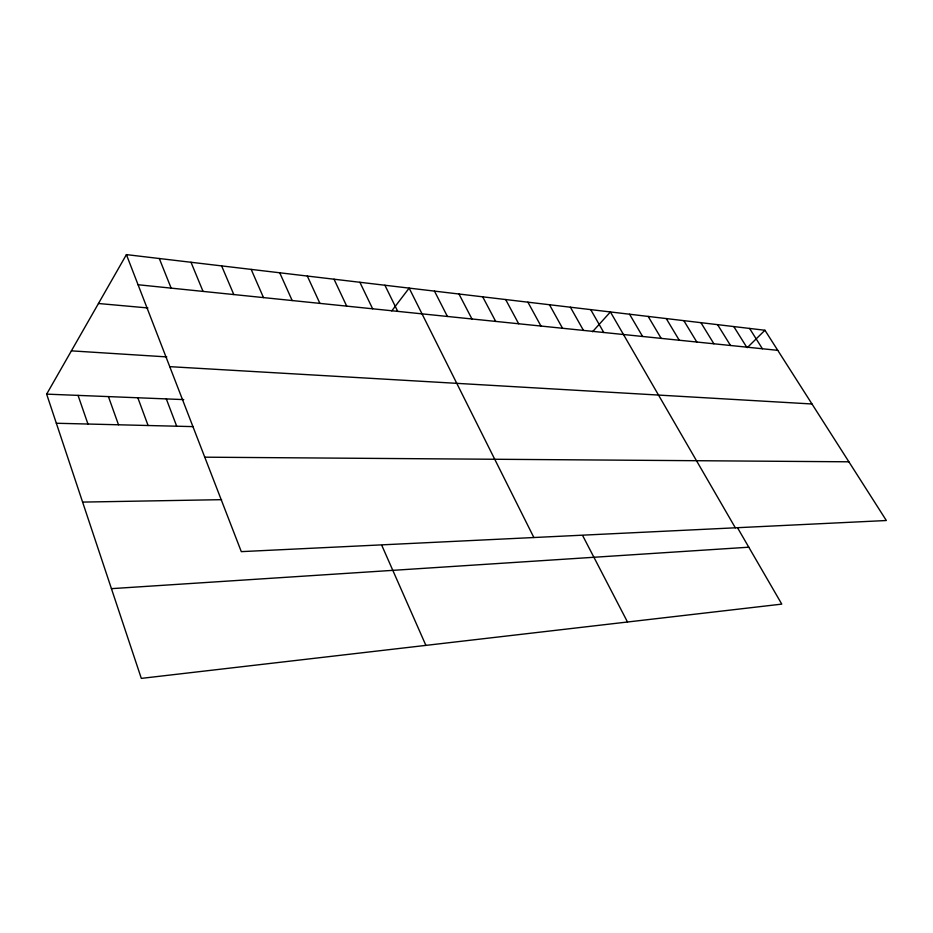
<?xml version="1.0" encoding="UTF-8"?>
<svg xmlns="http://www.w3.org/2000/svg" width="933" height="933" viewBox="0 0 933 933"><rect width="100%" height="100%" fill="white"/><g stroke="black" fill="none" stroke-linecap="round" stroke-linejoin="round"><path stroke-width="1.4" d="M737.781 528.206L781.772 604.117L141.315 678.384L46.65 394.134L126.41 254.616L764.943 330.259L886.35 520.521L241.297 551.636L126.41 254.616M391.767 310.899L409.155 288.11L533.874 537.525M592.525 331.728L610.415 311.949L735.332 527.81M747.228 347.682L764.943 330.259M111.435 588.653L748.791 547.204M82.605 502.094L221.588 499.668M204.759 457.182L848.878 461.8M56.342 423.255L193.329 426.626M46.65 394.134L183.731 399.604M169.748 366.657L811.99 403.989M71.398 350.855L166.797 356.907M98.466 303.505L147.915 307.96M138.061 284.74L777.749 350.33M749.572 328.439L762.413 348.755M733.793 326.573L746.668 347.134M717.582 324.649L730.504 345.478M700.94 322.678L713.885 343.776M683.831 320.649L696.811 342.026M666.244 318.561L679.247 340.23M648.167 316.427L661.182 338.376M629.565 314.223L642.604 336.475M590.706 309.616L603.768 332.486M570.401 307.214L583.463 330.41M549.479 304.729L562.529 328.264M527.903 302.175L540.953 326.049M505.651 299.54L518.678 323.763M482.688 296.822L495.691 321.407M458.978 294.012L471.946 318.969M582.752 535.752L627.501 622.008M434.475 291.108L447.408 316.462M384.909 285.241L397.726 311.365M359.881 282.279L372.629 308.788M334.037 279.212L346.703 306.129M307.33 276.051L319.902 303.388M279.725 272.774L292.181 300.543M381.865 545.525L425.891 645.379M251.175 269.392L263.503 297.604M221.611 265.893L233.81 294.56M191.008 262.266L203.044 291.411M159.298 258.511L171.147 288.134M166.307 398.904L176.699 426.218M137.839 397.773L148.079 425.506M108.426 396.595L118.503 424.783M78.057 395.394L87.947 424.025"/></g></svg>
